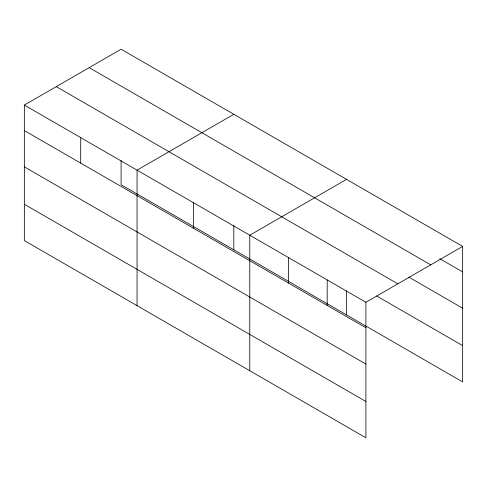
<?xml version="1.0" encoding="UTF-8"?>
<svg xmlns="http://www.w3.org/2000/svg" width="487" height="487" viewBox="0 0 487 487"><rect width="100%" height="100%" fill="white"/><g stroke="black" fill="none" stroke-linecap="round" stroke-linejoin="round"><path stroke-width="0.73" d="M24.35 105.076L365.901 302.269L365.901 437.783L24.35 240.59L24.35 105.076L121.099 49.217L462.65 246.41L462.65 381.924L121.099 184.731L121.099 160.527M233.809 114.293L137.06 170.146L137.06 305.666M346.525 179.362L249.776 235.221L249.776 370.735M365.901 302.269L462.65 246.41M439.688 258.652L462.65 271.91M89.17 67.65L430.721 264.843M408.849 277.152L462.65 308.216M56.279 86.643L397.83 283.836M376.701 295.999L462.65 345.618M24.35 130.577L365.901 327.769M24.35 166.877L365.901 364.075M24.35 204.284L365.901 401.477M346.525 290.678L346.525 314.882M327.191 279.922L327.191 305.416M288.481 257.568L288.481 283.069M233.809 225.603L233.809 249.807M193.418 202.683L193.418 228.184M80.708 137.614L80.708 163.108"/></g></svg>
